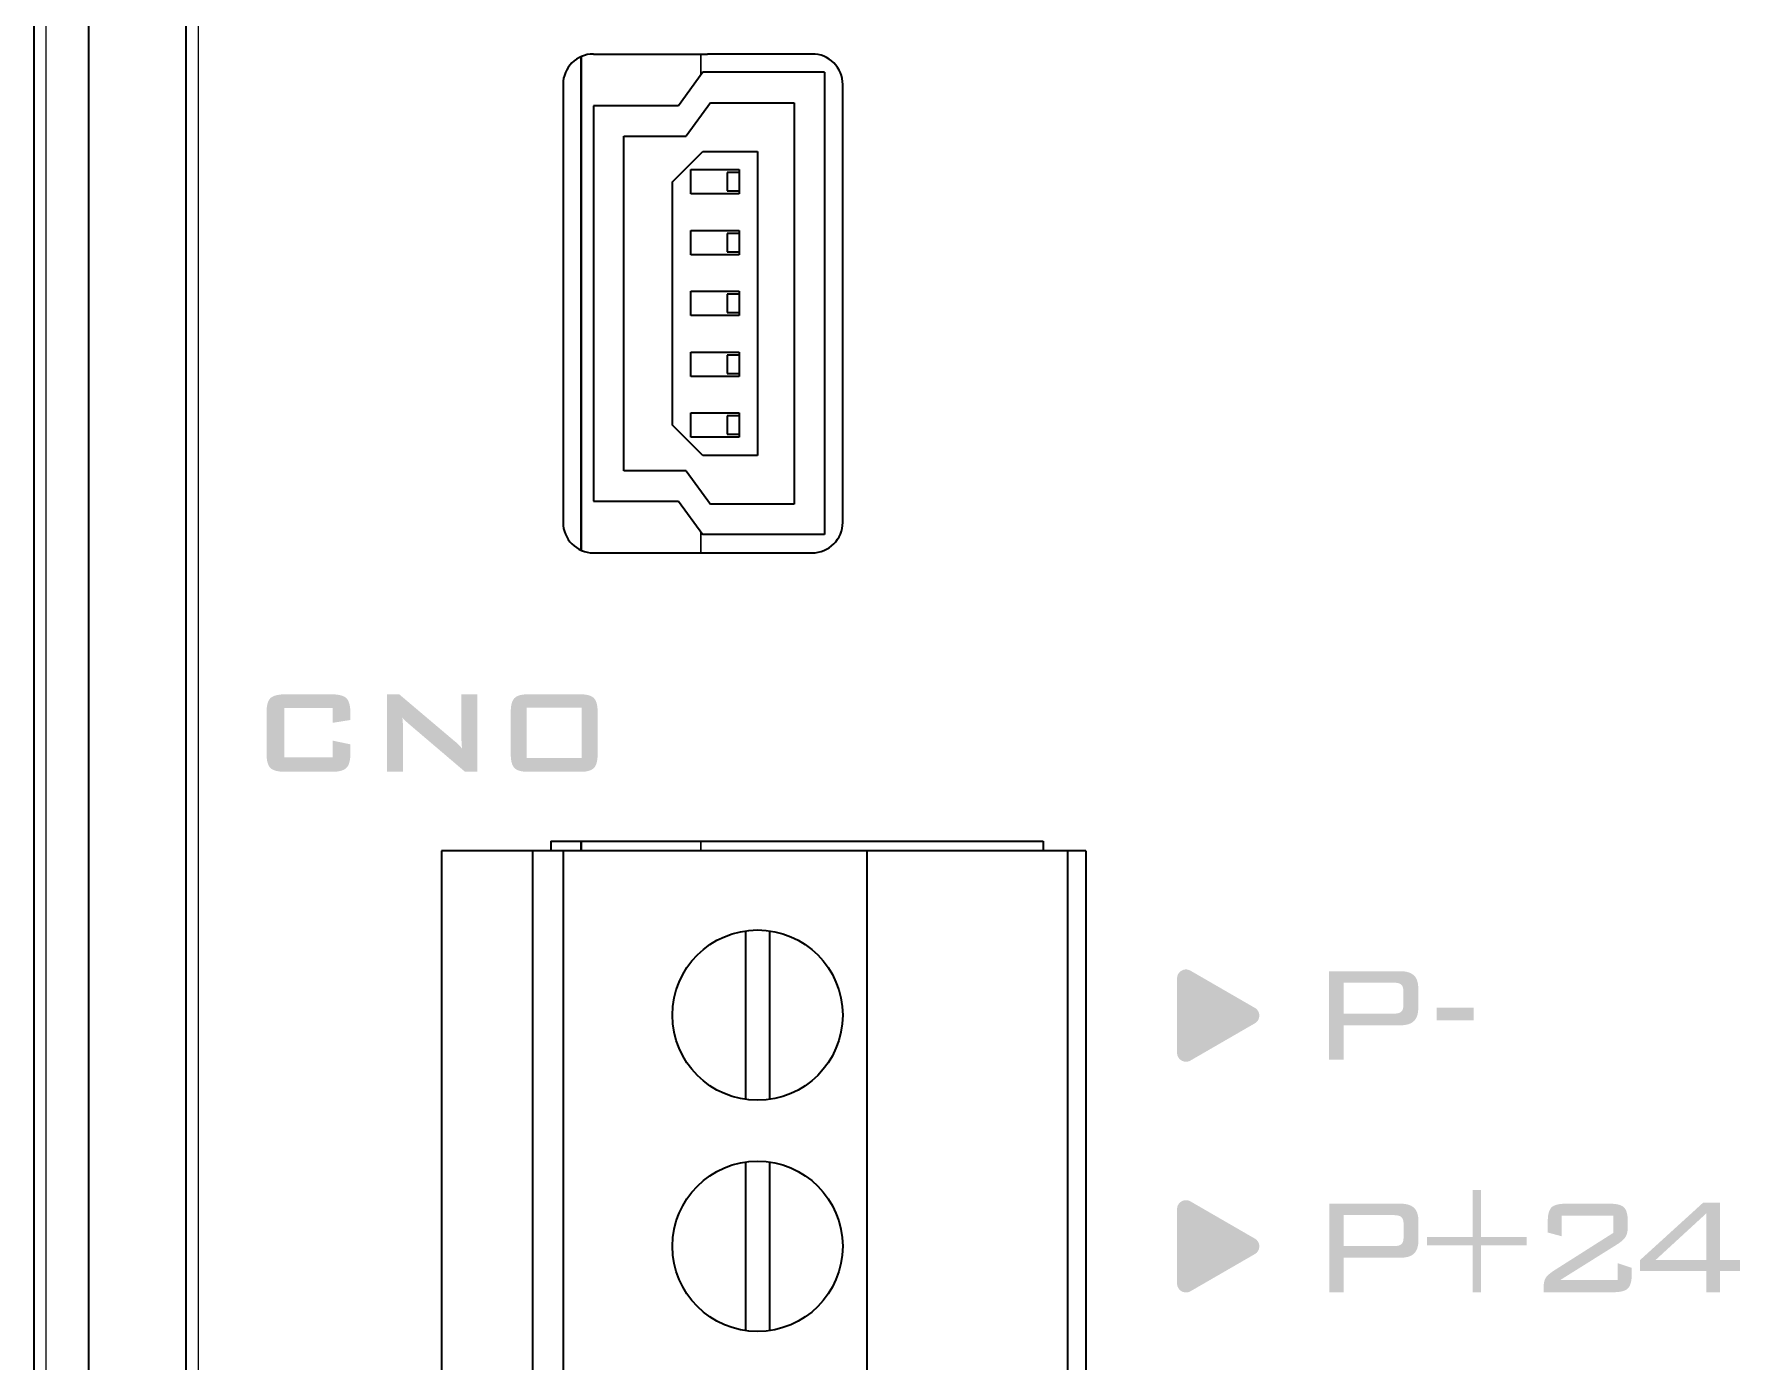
# Model space of a CAD drawing. Extents: x -45 to 645, y -160 to 467.
# Drawn here: x 187.26 to 215.32, y 180.66 to 202.49 of the extents above; entities that cross this region are included whole.
import ezdxf

# ---------------------------------------------------------------- set-up
doc = ezdxf.new("R2010")
doc.units = 0
doc.layers.add('预设值', color=7, linetype='Continuous', true_color=0x000000)

msp = doc.modelspace()

# ---------------------------------------------------------------- hatches: boundary and pattern name
at = {"layer": '预设值', "linetype": 'ByBlock'}
for points in [[(192.168, 191.167), (192.461, 191.214), (192.461, 191.214), (192.461, 191.335), (192.461, 191.356), (192.46, 191.377), (192.459, 191.396), (192.457, 191.415), (192.454, 191.433), (192.453, 191.441), (192.452, 191.45), (192.45, 191.458), (192.448, 191.466), (192.446, 191.474), (192.444, 191.481), (192.442, 191.488), (192.44, 191.495), (192.438, 191.502), (192.435, 191.509), (192.433, 191.515), (192.43, 191.522), (192.427, 191.528), (192.424, 191.533), (192.421, 191.539), (192.419, 191.542), (192.417, 191.544), (192.416, 191.547), (192.414, 191.549), (192.412, 191.552), (192.41, 191.554), (192.409, 191.557), (192.407, 191.559), (192.405, 191.561), (192.403, 191.564), (192.401, 191.566), (192.399, 191.568), (192.397, 191.57), (192.393, 191.574), (192.391, 191.576), (192.389, 191.578), (192.387, 191.579), (192.384, 191.581), (192.382, 191.583), (192.38, 191.585), (192.377, 191.587), (192.375, 191.588), (192.372, 191.59), (192.37, 191.592), (192.367, 191.593), (192.365, 191.595), (192.362, 191.597), (192.356, 191.6), (192.35, 191.603), (192.344, 191.605), (192.337, 191.608), (192.331, 191.611), (192.324, 191.613), (192.317, 191.615), (192.309, 191.618), (192.302, 191.62), (192.294, 191.622), (192.286, 191.623), (192.278, 191.625), (192.269, 191.627), (192.26, 191.628), (192.251, 191.63), (192.232, 191.632), (192.213, 191.634), (192.192, 191.635), (192.171, 191.636), (192.148, 191.636), (192.148, 191.636), (191.395, 191.636), (191.373, 191.636), (191.351, 191.635), (191.33, 191.634), (191.311, 191.632), (191.292, 191.63), (191.283, 191.628), (191.274, 191.627), (191.265, 191.625), (191.257, 191.623), (191.249, 191.622), (191.241, 191.62), (191.233, 191.618), (191.226, 191.615), (191.219, 191.613), (191.212, 191.611), (191.205, 191.608), (191.198, 191.605), (191.192, 191.602), (191.186, 191.6), (191.18, 191.596), (191.175, 191.593), (191.169, 191.59), (191.167, 191.588), (191.164, 191.587), (191.162, 191.585), (191.159, 191.583), (191.157, 191.581), (191.154, 191.579), (191.152, 191.578), (191.15, 191.576), (191.148, 191.574), (191.146, 191.572), (191.144, 191.57), (191.142, 191.568), (191.14, 191.566), (191.138, 191.564), (191.136, 191.561), (191.135, 191.559), (191.133, 191.557), (191.131, 191.554), (191.129, 191.552), (191.128, 191.549), (191.126, 191.547), (191.124, 191.544), (191.121, 191.539), (191.118, 191.533), (191.115, 191.528), (191.113, 191.522), (191.11, 191.515), (191.107, 191.509), (191.105, 191.502), (191.103, 191.495), (191.1, 191.488), (191.098, 191.481), (191.096, 191.474), (191.095, 191.466), (191.093, 191.458), (191.091, 191.45), (191.09, 191.441), (191.089, 191.433), (191.086, 191.415), (191.085, 191.396), (191.083, 191.377), (191.082, 191.356), (191.082, 191.335), (191.082, 191.335), (191.082, 190.663), (191.082, 190.642), (191.083, 190.621), (191.085, 190.602), (191.086, 190.583), (191.089, 190.565), (191.09, 190.557), (191.091, 190.548), (191.093, 190.54), (191.095, 190.532), (191.096, 190.524), (191.098, 190.517), (191.1, 190.509), (191.103, 190.502), (191.105, 190.495), (191.107, 190.489), (191.11, 190.482), (191.113, 190.476), (191.115, 190.47), (191.118, 190.464), (191.121, 190.459), (191.124, 190.453), (191.126, 190.451), (191.128, 190.448), (191.129, 190.446), (191.131, 190.443), (191.133, 190.441), (191.135, 190.439), (191.136, 190.436), (191.138, 190.434), (191.14, 190.432), (191.142, 190.43), (191.144, 190.428), (191.146, 190.426), (191.148, 190.424), (191.15, 190.422), (191.152, 190.42), (191.154, 190.418), (191.157, 190.416), (191.159, 190.415), (191.162, 190.413), (191.164, 190.411), (191.167, 190.409), (191.169, 190.408), (191.175, 190.404), (191.18, 190.401), (191.186, 190.398), (191.192, 190.395), (191.198, 190.392), (191.205, 190.39), (191.212, 190.387), (191.219, 190.385), (191.226, 190.382), (191.233, 190.38), (191.241, 190.378), (191.249, 190.376), (191.257, 190.374), (191.265, 190.373), (191.274, 190.371), (191.283, 190.37), (191.292, 190.368), (191.311, 190.366), (191.33, 190.364), (191.351, 190.363), (191.373, 190.362), (191.395, 190.362), (191.395, 190.362), (192.148, 190.362), (192.171, 190.362), (192.192, 190.363), (192.213, 190.364), (192.232, 190.366), (192.251, 190.368), (192.26, 190.37), (192.269, 190.371), (192.278, 190.373), (192.286, 190.374), (192.294, 190.376), (192.302, 190.378), (192.309, 190.38), (192.317, 190.382), (192.324, 190.385), (192.331, 190.387), (192.337, 190.39), (192.344, 190.392), (192.35, 190.395), (192.356, 190.398), (192.362, 190.401), (192.365, 190.403), (192.367, 190.404), (192.37, 190.406), (192.372, 190.408), (192.375, 190.409), (192.377, 190.411), (192.38, 190.413), (192.382, 190.415), (192.384, 190.416), (192.387, 190.418), (192.389, 190.42), (192.391, 190.422), (192.393, 190.424), (192.397, 190.428), (192.399, 190.43), (192.401, 190.432), (192.403, 190.434), (192.405, 190.436), (192.407, 190.439), (192.409, 190.441), (192.41, 190.443), (192.412, 190.446), (192.414, 190.448), (192.416, 190.451), (192.417, 190.454), (192.419, 190.456), (192.421, 190.459), (192.424, 190.464), (192.427, 190.47), (192.43, 190.476), (192.433, 190.482), (192.435, 190.489), (192.438, 190.495), (192.44, 190.502), (192.442, 190.509), (192.444, 190.517), (192.446, 190.524), (192.448, 190.532), (192.45, 190.54), (192.452, 190.548), (192.453, 190.556), (192.454, 190.565), (192.457, 190.583), (192.459, 190.602), (192.46, 190.621), (192.461, 190.642), (192.461, 190.663), (192.461, 190.663), (192.461, 190.814), (192.461, 190.814), (192.168, 190.875), (192.168, 190.875), (192.168, 190.601), (192.168, 190.601), (191.376, 190.601), (191.376, 190.601), (191.376, 191.409), (191.376, 191.409), (192.168, 191.409), (192.168, 191.409)], [(193.329, 190.362), (193.329, 191.051), (193.329, 191.092), (193.328, 191.116), (193.326, 191.142), (193.322, 191.196), (193.32, 191.224), (193.317, 191.253), (193.328, 191.24), (193.339, 191.228), (193.345, 191.221), (193.351, 191.215), (193.357, 191.21), (193.36, 191.207), (193.363, 191.204), (193.376, 191.191), (193.422, 191.15), (193.422, 191.15), (194.348, 190.362), (194.348, 190.362), (194.549, 190.362), (194.549, 190.362), (194.549, 191.636), (194.549, 191.636), (194.285, 191.636), (194.285, 191.636), (194.285, 190.967), (194.285, 190.938), (194.286, 190.919), (194.287, 190.898), (194.297, 190.747), (194.282, 190.764), (194.233, 190.814), (194.216, 190.831), (194.197, 190.849), (194.176, 190.867), (194.164, 190.876), (194.153, 190.885), (194.153, 190.885), (193.265, 191.636), (193.265, 191.636), (193.065, 191.636), (193.065, 191.636), (193.065, 190.362), (193.065, 190.362)], [(207.338, 186.482), (207.343, 186.48), (207.347, 186.477), (207.351, 186.474), (207.356, 186.471), (207.359, 186.468), (207.363, 186.464), (207.367, 186.461), (207.37, 186.457), (207.374, 186.454), (207.377, 186.45), (207.38, 186.446), (207.383, 186.443), (207.386, 186.439), (207.389, 186.435), (207.391, 186.431), (207.393, 186.427), (207.396, 186.422), (207.398, 186.418), (207.4, 186.414), (207.402, 186.41), (207.403, 186.405), (207.405, 186.401), (207.406, 186.396), (207.407, 186.392), (207.408, 186.387), (207.409, 186.383), (207.41, 186.378), (207.411, 186.373), (207.411, 186.369), (207.412, 186.364), (207.412, 186.36), (207.412, 186.355), (207.412, 186.35), (207.412, 186.346), (207.411, 186.341), (207.411, 186.336), (207.41, 186.332), (207.409, 186.327), (207.408, 186.323), (207.407, 186.318), (207.406, 186.314), (207.405, 186.309), (207.403, 186.305), (207.402, 186.3), (207.4, 186.296), (207.398, 186.292), (207.396, 186.287), (207.393, 186.283), (207.391, 186.279), (207.389, 186.275), (207.386, 186.271), (207.383, 186.267), (207.38, 186.263), (207.377, 186.26), (207.374, 186.256), (207.37, 186.252), (207.367, 186.249), (207.363, 186.245), (207.359, 186.242), (207.356, 186.239), (207.351, 186.236), (207.347, 186.233), (207.343, 186.23), (207.338, 186.227), (207.338, 186.227), (206.28, 185.616), (206.276, 185.614), (206.271, 185.611), (206.266, 185.609), (206.262, 185.607), (206.257, 185.605), (206.252, 185.604), (206.247, 185.602), (206.243, 185.601), (206.238, 185.6), (206.233, 185.599), (206.228, 185.598), (206.223, 185.597), (206.219, 185.597), (206.214, 185.597), (206.209, 185.596), (206.204, 185.596), (206.2, 185.597), (206.195, 185.597), (206.19, 185.597), (206.186, 185.598), (206.181, 185.599), (206.176, 185.6), (206.172, 185.601), (206.167, 185.602), (206.163, 185.603), (206.158, 185.605), (206.154, 185.606), (206.15, 185.608), (206.145, 185.61), (206.141, 185.612), (206.137, 185.614), (206.133, 185.616), (206.129, 185.619), (206.125, 185.621), (206.121, 185.624), (206.117, 185.627), (206.114, 185.63), (206.11, 185.633), (206.107, 185.636), (206.103, 185.639), (206.1, 185.642), (206.097, 185.646), (206.094, 185.649), (206.091, 185.653), (206.088, 185.657), (206.085, 185.66), (206.082, 185.664), (206.08, 185.668), (206.078, 185.672), (206.075, 185.677), (206.073, 185.681), (206.071, 185.685), (206.069, 185.69), (206.068, 185.694), (206.066, 185.699), (206.065, 185.704), (206.063, 185.709), (206.062, 185.713), (206.061, 185.718), (206.061, 185.723), (206.06, 185.728), (206.06, 185.734), (206.059, 185.739), (206.059, 185.744), (206.059, 185.744), (206.059, 186.966), (206.059, 186.971), (206.06, 186.976), (206.06, 186.981), (206.061, 186.986), (206.061, 186.991), (206.062, 186.996), (206.063, 187.001), (206.065, 187.006), (206.066, 187.011), (206.068, 187.015), (206.069, 187.02), (206.071, 187.024), (206.073, 187.029), (206.075, 187.033), (206.078, 187.037), (206.08, 187.041), (206.082, 187.045), (206.085, 187.049), (206.088, 187.053), (206.091, 187.057), (206.094, 187.06), (206.097, 187.064), (206.1, 187.067), (206.103, 187.071), (206.107, 187.074), (206.11, 187.077), (206.114, 187.08), (206.117, 187.083), (206.121, 187.086), (206.125, 187.088), (206.129, 187.091), (206.133, 187.093), (206.137, 187.095), (206.141, 187.098), (206.145, 187.1), (206.15, 187.101), (206.154, 187.103), (206.158, 187.105), (206.163, 187.106), (206.167, 187.108), (206.172, 187.109), (206.176, 187.11), (206.181, 187.111), (206.186, 187.112), (206.19, 187.112), (206.195, 187.113), (206.2, 187.113), (206.204, 187.113), (206.209, 187.113), (206.214, 187.113), (206.219, 187.113), (206.223, 187.112), (206.228, 187.112), (206.233, 187.111), (206.238, 187.11), (206.243, 187.109), (206.247, 187.107), (206.252, 187.106), (206.257, 187.104), (206.262, 187.102), (206.266, 187.1), (206.271, 187.098), (206.276, 187.096), (206.28, 187.093), (206.28, 187.093)], [(210.936, 186.277), (210.327, 186.277), (210.327, 186.277), (210.327, 186.483), (210.327, 186.483), (210.936, 186.483), (210.936, 186.483)], [(207.338, 182.689), (207.343, 182.687), (207.347, 182.684), (207.351, 182.681), (207.356, 182.678), (207.359, 182.675), (207.363, 182.671), (207.367, 182.668), (207.37, 182.665), (207.374, 182.661), (207.377, 182.657), (207.38, 182.654), (207.383, 182.65), (207.386, 182.646), (207.389, 182.642), (207.391, 182.638), (207.393, 182.634), (207.396, 182.629), (207.398, 182.625), (207.4, 182.621), (207.402, 182.617), (207.403, 182.612), (207.405, 182.608), (207.406, 182.603), (207.407, 182.599), (207.408, 182.594), (207.409, 182.59), (207.41, 182.585), (207.411, 182.58), (207.411, 182.576), (207.412, 182.571), (207.412, 182.567), (207.412, 182.562), (207.412, 182.557), (207.412, 182.553), (207.411, 182.548), (207.411, 182.543), (207.41, 182.539), (207.409, 182.534), (207.408, 182.53), (207.407, 182.525), (207.406, 182.521), (207.405, 182.516), (207.403, 182.512), (207.402, 182.507), (207.4, 182.503), (207.398, 182.499), (207.396, 182.494), (207.393, 182.49), (207.391, 182.486), (207.389, 182.482), (207.386, 182.478), (207.383, 182.474), (207.38, 182.47), (207.377, 182.467), (207.374, 182.463), (207.37, 182.459), (207.367, 182.456), (207.363, 182.452), (207.359, 182.449), (207.356, 182.446), (207.351, 182.443), (207.347, 182.44), (207.343, 182.437), (207.338, 182.434), (207.338, 182.434), (206.28, 181.823), (206.276, 181.821), (206.271, 181.818), (206.266, 181.816), (206.262, 181.814), (206.257, 181.812), (206.252, 181.811), (206.247, 181.809), (206.243, 181.808), (206.238, 181.807), (206.233, 181.806), (206.228, 181.805), (206.223, 181.804), (206.219, 181.804), (206.214, 181.804), (206.209, 181.803), (206.204, 181.803), (206.2, 181.804), (206.195, 181.804), (206.19, 181.804), (206.186, 181.805), (206.181, 181.806), (206.176, 181.807), (206.172, 181.808), (206.167, 181.809), (206.163, 181.81), (206.158, 181.812), (206.154, 181.813), (206.15, 181.815), (206.145, 181.817), (206.141, 181.819), (206.137, 181.821), (206.133, 181.823), (206.129, 181.826), (206.125, 181.828), (206.121, 181.831), (206.117, 181.834), (206.114, 181.837), (206.11, 181.84), (206.107, 181.843), (206.103, 181.846), (206.1, 181.849), (206.097, 181.853), (206.094, 181.856), (206.091, 181.86), (206.088, 181.864), (206.085, 181.867), (206.082, 181.871), (206.08, 181.875), (206.078, 181.88), (206.075, 181.884), (206.073, 181.888), (206.071, 181.892), (206.069, 181.897), (206.068, 181.901), (206.066, 181.906), (206.065, 181.911), (206.063, 181.916), (206.062, 181.92), (206.061, 181.925), (206.061, 181.93), (206.06, 181.935), (206.06, 181.941), (206.059, 181.946), (206.059, 181.951), (206.059, 181.951), (206.059, 183.173), (206.059, 183.178), (206.06, 183.183), (206.06, 183.188), (206.061, 183.193), (206.061, 183.198), (206.062, 183.203), (206.063, 183.208), (206.065, 183.213), (206.066, 183.218), (206.068, 183.222), (206.069, 183.227), (206.071, 183.231), (206.073, 183.236), (206.075, 183.24), (206.078, 183.244), (206.08, 183.248), (206.082, 183.252), (206.085, 183.256), (206.088, 183.26), (206.091, 183.264), (206.094, 183.267), (206.097, 183.271), (206.1, 183.274), (206.103, 183.278), (206.107, 183.281), (206.11, 183.284), (206.114, 183.287), (206.117, 183.29), (206.121, 183.293), (206.125, 183.295), (206.129, 183.298), (206.133, 183.3), (206.137, 183.302), (206.141, 183.305), (206.145, 183.307), (206.15, 183.308), (206.154, 183.31), (206.158, 183.312), (206.163, 183.313), (206.167, 183.315), (206.172, 183.316), (206.176, 183.317), (206.181, 183.318), (206.186, 183.319), (206.19, 183.319), (206.195, 183.32), (206.2, 183.32), (206.204, 183.32), (206.209, 183.32), (206.214, 183.32), (206.219, 183.32), (206.223, 183.319), (206.228, 183.319), (206.233, 183.318), (206.238, 183.317), (206.243, 183.316), (206.247, 183.314), (206.252, 183.313), (206.257, 183.311), (206.262, 183.309), (206.266, 183.307), (206.271, 183.305), (206.276, 183.303), (206.28, 183.3), (206.28, 183.3)], [(210.922, 183.489), (211.056, 183.489), (211.056, 183.489), (211.056, 182.716), (211.056, 182.716), (211.807, 182.716), (211.807, 182.716), (211.807, 182.58), (211.807, 182.58), (211.056, 182.58), (211.056, 182.58), (211.056, 181.807), (211.056, 181.807), (210.922, 181.807), (210.922, 181.807), (210.922, 182.58), (210.922, 182.58), (210.17, 182.58), (210.17, 182.58), (210.17, 182.716), (210.17, 182.716), (210.922, 182.716), (210.922, 182.716)], [(212.157, 182.789), (212.157, 182.978), (212.157, 182.998), (212.158, 183.017), (212.159, 183.036), (212.161, 183.054), (212.162, 183.062), (212.163, 183.071), (212.165, 183.079), (212.166, 183.087), (212.168, 183.094), (212.169, 183.102), (212.171, 183.109), (212.173, 183.116), (212.175, 183.123), (212.177, 183.13), (212.18, 183.136), (212.182, 183.143), (212.185, 183.149), (212.187, 183.155), (212.19, 183.16), (212.193, 183.166), (212.196, 183.171), (212.199, 183.177), (212.203, 183.182), (212.206, 183.186), (212.208, 183.189), (212.21, 183.191), (212.211, 183.193), (212.213, 183.195), (212.215, 183.198), (212.217, 183.2), (212.219, 183.202), (212.221, 183.204), (212.223, 183.205), (212.225, 183.207), (212.227, 183.209), (212.229, 183.211), (212.231, 183.213), (212.234, 183.214), (212.236, 183.216), (212.238, 183.218), (212.241, 183.219), (212.243, 183.221), (212.246, 183.222), (212.249, 183.224), (212.254, 183.227), (212.26, 183.23), (212.266, 183.232), (212.272, 183.235), (212.278, 183.237), (212.285, 183.24), (212.292, 183.242), (212.299, 183.244), (212.306, 183.246), (212.314, 183.248), (212.321, 183.25), (212.329, 183.252), (212.338, 183.253), (212.346, 183.255), (212.364, 183.257), (212.382, 183.259), (212.402, 183.261), (212.423, 183.262), (212.444, 183.263), (212.467, 183.263), (212.467, 183.263), (213.163, 183.263), (213.185, 183.263), (213.207, 183.262), (213.227, 183.261), (213.247, 183.259), (213.266, 183.257), (213.283, 183.255), (213.292, 183.253), (213.3, 183.252), (213.308, 183.25), (213.316, 183.248), (213.323, 183.246), (213.331, 183.244), (213.338, 183.242), (213.345, 183.24), (213.351, 183.237), (213.358, 183.235), (213.364, 183.232), (213.37, 183.23), (213.375, 183.227), (213.381, 183.224), (213.383, 183.222), (213.386, 183.221), (213.388, 183.219), (213.391, 183.218), (213.393, 183.216), (213.396, 183.214), (213.398, 183.213), (213.4, 183.211), (213.402, 183.209), (213.404, 183.207), (213.406, 183.205), (213.408, 183.204), (213.41, 183.202), (213.412, 183.2), (213.414, 183.197), (213.416, 183.195), (213.418, 183.193), (213.42, 183.191), (213.421, 183.189), (213.423, 183.186), (213.427, 183.182), (213.43, 183.177), (213.433, 183.171), (213.436, 183.166), (213.439, 183.16), (213.442, 183.155), (213.445, 183.149), (213.447, 183.143), (213.45, 183.136), (213.452, 183.13), (213.454, 183.123), (213.456, 183.116), (213.458, 183.109), (213.46, 183.102), (213.462, 183.094), (213.463, 183.087), (213.465, 183.079), (213.466, 183.071), (213.467, 183.062), (213.468, 183.054), (213.47, 183.036), (213.472, 183.017), (213.472, 182.998), (213.473, 182.978), (213.473, 182.978), (213.473, 182.888), (213.473, 182.874), (213.472, 182.861), (213.471, 182.848), (213.471, 182.836), (213.469, 182.824), (213.468, 182.813), (213.466, 182.802), (213.464, 182.792), (213.462, 182.782), (213.46, 182.772), (213.458, 182.767), (213.457, 182.762), (213.455, 182.758), (213.454, 182.753), (213.452, 182.749), (213.451, 182.745), (213.449, 182.741), (213.447, 182.737), (213.445, 182.733), (213.443, 182.729), (213.441, 182.725), (213.439, 182.721), (213.437, 182.717), (213.435, 182.714), (213.432, 182.71), (213.429, 182.706), (213.427, 182.702), (213.424, 182.698), (213.42, 182.694), (213.417, 182.69), (213.414, 182.687), (213.41, 182.683), (213.402, 182.675), (213.394, 182.666), (213.385, 182.658), (213.376, 182.65), (213.366, 182.642), (213.355, 182.633), (213.344, 182.625), (213.332, 182.617), (213.32, 182.608), (213.307, 182.6), (213.294, 182.591), (213.294, 182.591), (212.361, 182.007), (212.361, 182.007), (213.308, 182.007), (213.308, 182.007), (213.308, 182.284), (213.308, 182.284), (213.537, 182.208), (213.537, 182.208), (213.537, 182.092), (213.537, 182.072), (213.536, 182.052), (213.535, 182.034), (213.533, 182.016), (213.532, 182.007), (213.53, 181.999), (213.529, 181.991), (213.528, 181.983), (213.526, 181.976), (213.524, 181.968), (213.522, 181.961), (213.52, 181.954), (213.518, 181.947), (213.516, 181.94), (213.514, 181.934), (213.511, 181.928), (213.509, 181.922), (213.506, 181.916), (213.503, 181.91), (213.5, 181.905), (213.497, 181.9), (213.496, 181.897), (213.494, 181.895), (213.492, 181.892), (213.491, 181.89), (213.489, 181.887), (213.487, 181.885), (213.486, 181.883), (213.484, 181.881), (213.482, 181.879), (213.48, 181.877), (213.478, 181.875), (213.477, 181.873), (213.475, 181.871), (213.469, 181.865), (213.466, 181.863), (213.464, 181.861), (213.462, 181.859), (213.46, 181.857), (213.457, 181.856), (213.455, 181.854), (213.452, 181.852), (213.45, 181.851), (213.447, 181.849), (213.445, 181.847), (213.442, 181.846), (213.439, 181.844), (213.433, 181.841), (213.427, 181.838), (213.421, 181.836), (213.415, 181.833), (213.408, 181.831), (213.401, 181.828), (213.394, 181.826), (213.386, 181.824), (213.379, 181.822), (213.371, 181.82), (213.363, 181.818), (213.354, 181.817), (213.346, 181.815), (213.328, 181.813), (213.309, 181.81), (213.289, 181.809), (213.268, 181.808), (213.247, 181.807), (213.224, 181.807), (213.224, 181.807), (212.09, 181.807), (212.09, 181.807), (212.09, 181.897), (212.09, 181.91), (212.09, 181.922), (212.091, 181.933), (212.092, 181.945), (212.094, 181.956), (212.095, 181.966), (212.096, 181.971), (212.097, 181.976), (212.099, 181.981), (212.1, 181.986), (212.101, 181.991), (212.102, 181.996), (212.104, 182), (212.105, 182.005), (212.107, 182.009), (212.109, 182.014), (212.11, 182.018), (212.112, 182.022), (212.114, 182.026), (212.116, 182.03), (212.118, 182.034), (212.12, 182.038), (212.122, 182.042), (212.124, 182.045), (212.126, 182.049), (212.129, 182.052), (212.131, 182.055), (212.134, 182.059), (212.136, 182.062), (212.139, 182.065), (212.145, 182.072), (212.151, 182.078), (212.158, 182.085), (212.165, 182.091), (212.173, 182.098), (212.18, 182.105), (212.197, 182.119), (212.216, 182.133), (212.236, 182.148), (212.257, 182.162), (212.257, 182.162), (213.235, 182.783), (213.235, 182.783), (213.235, 183.068), (213.235, 183.068), (212.386, 183.068), (212.386, 183.068), (212.386, 182.727), (212.386, 182.727)]]:
    msp.add_hatch(color=0, dxfattribs=at).paths.add_polyline_path(points, flags=0)
h = msp.add_hatch(color=0, dxfattribs=at)
h.paths.add_polyline_path([(195.099, 190.663), (195.099, 190.642), (195.1, 190.621), (195.101, 190.602), (195.102, 190.583), (195.105, 190.565), (195.106, 190.557), (195.107, 190.548), (195.109, 190.54), (195.11, 190.532), (195.112, 190.524), (195.114, 190.517), (195.116, 190.509), (195.118, 190.502), (195.12, 190.495), (195.122, 190.489), (195.125, 190.482), (195.127, 190.476), (195.13, 190.47), (195.133, 190.464), (195.136, 190.459), (195.137, 190.456), (195.139, 190.453), (195.14, 190.451), (195.142, 190.448), (195.144, 190.446), (195.145, 190.443), (195.147, 190.441), (195.149, 190.439), (195.151, 190.436), (195.152, 190.434), (195.154, 190.432), (195.156, 190.43), (195.158, 190.428), (195.162, 190.424), (195.164, 190.422), (195.166, 190.42), (195.168, 190.418), (195.17, 190.416), (195.172, 190.415), (195.174, 190.413), (195.176, 190.411), (195.179, 190.409), (195.181, 190.408), (195.183, 190.406), (195.186, 190.404), (195.188, 190.403), (195.191, 190.401), (195.196, 190.398), (195.202, 190.395), (195.207, 190.392), (195.213, 190.39), (195.219, 190.387), (195.226, 190.385), (195.232, 190.382), (195.239, 190.38), (195.246, 190.378), (195.253, 190.376), (195.261, 190.374), (195.268, 190.373), (195.276, 190.371), (195.284, 190.37), (195.293, 190.368), (195.301, 190.367), (195.31, 190.366), (195.328, 190.364), (195.347, 190.363), (195.367, 190.362), (195.387, 190.362), (195.387, 190.362), (196.24, 190.362), (196.261, 190.362), (196.281, 190.363), (196.3, 190.364), (196.318, 190.366), (196.327, 190.367), (196.335, 190.368), (196.343, 190.37), (196.351, 190.371), (196.359, 190.373), (196.367, 190.374), (196.374, 190.376), (196.382, 190.378), (196.389, 190.38), (196.395, 190.382), (196.402, 190.385), (196.408, 190.387), (196.414, 190.39), (196.42, 190.392), (196.426, 190.395), (196.432, 190.398), (196.437, 190.401), (196.439, 190.403), (196.442, 190.404), (196.444, 190.406), (196.447, 190.408), (196.449, 190.409), (196.451, 190.411), (196.454, 190.413), (196.456, 190.415), (196.458, 190.416), (196.46, 190.418), (196.462, 190.42), (196.464, 190.422), (196.466, 190.424), (196.47, 190.428), (196.472, 190.43), (196.473, 190.432), (196.475, 190.434), (196.477, 190.436), (196.479, 190.439), (196.481, 190.441), (196.482, 190.443), (196.484, 190.446), (196.486, 190.448), (196.487, 190.451), (196.489, 190.454), (196.49, 190.456), (196.492, 190.459), (196.495, 190.464), (196.498, 190.47), (196.5, 190.476), (196.503, 190.482), (196.505, 190.489), (196.508, 190.495), (196.51, 190.502), (196.512, 190.509), (196.514, 190.517), (196.516, 190.524), (196.517, 190.532), (196.519, 190.54), (196.52, 190.548), (196.522, 190.556), (196.523, 190.565), (196.525, 190.583), (196.527, 190.602), (196.528, 190.621), (196.529, 190.642), (196.529, 190.663), (196.529, 190.663), (196.529, 191.335), (196.529, 191.356), (196.528, 191.377), (196.527, 191.396), (196.525, 191.415), (196.523, 191.433), (196.522, 191.441), (196.521, 191.45), (196.519, 191.458), (196.517, 191.466), (196.516, 191.474), (196.514, 191.481), (196.512, 191.488), (196.51, 191.495), (196.508, 191.502), (196.505, 191.509), (196.503, 191.515), (196.5, 191.522), (196.498, 191.528), (196.495, 191.533), (196.492, 191.539), (196.49, 191.542), (196.489, 191.544), (196.487, 191.547), (196.486, 191.549), (196.484, 191.552), (196.482, 191.554), (196.481, 191.557), (196.479, 191.559), (196.477, 191.561), (196.475, 191.564), (196.473, 191.566), (196.472, 191.568), (196.47, 191.57), (196.464, 191.576), (196.462, 191.578), (196.46, 191.579), (196.458, 191.581), (196.456, 191.583), (196.454, 191.585), (196.451, 191.587), (196.449, 191.588), (196.447, 191.59), (196.444, 191.592), (196.442, 191.593), (196.439, 191.595), (196.437, 191.597), (196.432, 191.6), (196.426, 191.603), (196.42, 191.605), (196.414, 191.608), (196.408, 191.611), (196.402, 191.613), (196.395, 191.615), (196.389, 191.618), (196.382, 191.62), (196.374, 191.622), (196.367, 191.623), (196.359, 191.625), (196.351, 191.627), (196.343, 191.628), (196.335, 191.63), (196.327, 191.631), (196.318, 191.632), (196.3, 191.634), (196.281, 191.635), (196.261, 191.636), (196.24, 191.636), (196.24, 191.636), (195.387, 191.636), (195.367, 191.636), (195.347, 191.635), (195.328, 191.634), (195.31, 191.632), (195.301, 191.631), (195.293, 191.63), (195.284, 191.628), (195.276, 191.627), (195.268, 191.625), (195.261, 191.623), (195.253, 191.622), (195.246, 191.62), (195.239, 191.618), (195.232, 191.615), (195.226, 191.613), (195.219, 191.611), (195.213, 191.608), (195.207, 191.605), (195.202, 191.602), (195.196, 191.6), (195.191, 191.596), (195.188, 191.595), (195.186, 191.593), (195.183, 191.592), (195.181, 191.59), (195.179, 191.588), (195.176, 191.587), (195.174, 191.585), (195.172, 191.583), (195.17, 191.581), (195.168, 191.579), (195.166, 191.578), (195.164, 191.576), (195.162, 191.574), (195.158, 191.57), (195.156, 191.568), (195.154, 191.566), (195.152, 191.564), (195.151, 191.561), (195.149, 191.559), (195.147, 191.557), (195.145, 191.554), (195.144, 191.552), (195.142, 191.549), (195.14, 191.547), (195.139, 191.544), (195.137, 191.542), (195.136, 191.539), (195.133, 191.533), (195.13, 191.528), (195.127, 191.522), (195.125, 191.515), (195.122, 191.509), (195.12, 191.502), (195.118, 191.495), (195.116, 191.488), (195.114, 191.481), (195.112, 191.474), (195.11, 191.466), (195.109, 191.458), (195.107, 191.45), (195.106, 191.441), (195.105, 191.433), (195.102, 191.415), (195.101, 191.396), (195.1, 191.377), (195.099, 191.356), (195.099, 191.335), (195.099, 191.335)], flags=0)
h.paths.add_polyline_path([(195.363, 191.419), (195.363, 190.591), (195.363, 190.591), (196.265, 190.591), (196.265, 190.591), (196.265, 191.419), (196.265, 191.419)], flags=0)
h = msp.add_hatch(color=0, dxfattribs=at)
h.paths.add_polyline_path([(208.8, 185.628), (208.559, 185.628), (208.559, 185.628), (208.559, 187.084), (208.559, 187.084), (209.721, 187.084), (209.741, 187.084), (209.761, 187.083), (209.779, 187.082), (209.797, 187.08), (209.806, 187.079), (209.814, 187.077), (209.822, 187.076), (209.83, 187.075), (209.838, 187.073), (209.846, 187.071), (209.853, 187.069), (209.86, 187.067), (209.868, 187.065), (209.874, 187.063), (209.881, 187.06), (209.888, 187.058), (209.894, 187.055), (209.9, 187.052), (209.906, 187.049), (209.912, 187.046), (209.918, 187.043), (209.924, 187.039), (209.929, 187.036), (209.934, 187.032), (209.939, 187.028), (209.944, 187.024), (209.949, 187.02), (209.955, 187.014), (209.958, 187.012), (209.96, 187.01), (209.962, 187.008), (209.964, 187.006), (209.966, 187.004), (209.968, 187.001), (209.97, 186.999), (209.972, 186.997), (209.974, 186.994), (209.978, 186.989), (209.981, 186.984), (209.985, 186.979), (209.988, 186.973), (209.991, 186.968), (209.994, 186.962), (209.997, 186.956), (210, 186.95), (210.003, 186.943), (210.005, 186.937), (210.007, 186.93), (210.01, 186.923), (210.012, 186.916), (210.014, 186.909), (210.015, 186.902), (210.017, 186.894), (210.019, 186.887), (210.02, 186.879), (210.021, 186.871), (210.022, 186.863), (210.023, 186.855), (210.024, 186.846), (210.025, 186.838), (210.026, 186.82), (210.026, 186.802), (210.026, 186.802), (210.026, 186.477), (210.026, 186.459), (210.025, 186.45), (210.025, 186.442), (210.024, 186.433), (210.023, 186.425), (210.022, 186.416), (210.021, 186.408), (210.02, 186.401), (210.019, 186.393), (210.017, 186.385), (210.015, 186.378), (210.014, 186.371), (210.012, 186.364), (210.01, 186.357), (210.007, 186.35), (210.005, 186.343), (210.003, 186.337), (210, 186.331), (209.997, 186.324), (209.994, 186.318), (209.991, 186.313), (209.988, 186.307), (209.985, 186.301), (209.981, 186.296), (209.978, 186.291), (209.974, 186.286), (209.97, 186.281), (209.966, 186.276), (209.962, 186.272), (209.958, 186.267), (209.953, 186.263), (209.949, 186.259), (209.944, 186.255), (209.939, 186.251), (209.934, 186.247), (209.929, 186.243), (209.924, 186.24), (209.918, 186.236), (209.912, 186.233), (209.906, 186.23), (209.9, 186.227), (209.894, 186.224), (209.888, 186.221), (209.881, 186.219), (209.874, 186.216), (209.868, 186.214), (209.86, 186.212), (209.853, 186.21), (209.846, 186.208), (209.838, 186.206), (209.83, 186.205), (209.822, 186.203), (209.814, 186.202), (209.806, 186.2), (209.797, 186.199), (209.779, 186.197), (209.761, 186.196), (209.741, 186.195), (209.721, 186.195), (209.721, 186.195), (208.8, 186.195), (208.8, 186.195)], flags=0)
h.paths.add_polyline_path([(209.749, 186.861), (209.75, 186.86), (209.751, 186.859), (209.752, 186.858), (209.753, 186.857), (209.754, 186.856), (209.755, 186.854), (209.756, 186.853), (209.757, 186.852), (209.758, 186.851), (209.759, 186.849), (209.761, 186.847), (209.762, 186.844), (209.764, 186.841), (209.766, 186.838), (209.767, 186.835), (209.768, 186.832), (209.77, 186.829), (209.771, 186.825), (209.772, 186.822), (209.773, 186.818), (209.774, 186.815), (209.775, 186.811), (209.776, 186.807), (209.777, 186.803), (209.778, 186.799), (209.779, 186.795), (209.78, 186.79), (209.78, 186.786), (209.781, 186.782), (209.782, 186.772), (209.782, 186.763), (209.783, 186.753), (209.783, 186.743), (209.783, 186.743), (209.783, 186.539), (209.783, 186.529), (209.782, 186.519), (209.782, 186.509), (209.781, 186.5), (209.78, 186.496), (209.78, 186.491), (209.779, 186.487), (209.778, 186.483), (209.777, 186.479), (209.776, 186.475), (209.775, 186.471), (209.774, 186.467), (209.773, 186.464), (209.772, 186.46), (209.771, 186.457), (209.77, 186.453), (209.768, 186.45), (209.767, 186.447), (209.766, 186.444), (209.764, 186.441), (209.762, 186.438), (209.761, 186.435), (209.759, 186.433), (209.758, 186.431), (209.757, 186.43), (209.756, 186.429), (209.755, 186.428), (209.754, 186.426), (209.753, 186.425), (209.752, 186.424), (209.751, 186.423), (209.75, 186.422), (209.749, 186.421), (209.748, 186.42), (209.747, 186.419), (209.746, 186.418), (209.745, 186.417), (209.744, 186.416), (209.743, 186.415), (209.741, 186.414), (209.74, 186.413), (209.739, 186.412), (209.737, 186.411), (209.736, 186.41), (209.735, 186.409), (209.732, 186.408), (209.729, 186.406), (209.726, 186.404), (209.723, 186.403), (209.719, 186.402), (209.716, 186.4), (209.713, 186.399), (209.709, 186.398), (209.705, 186.396), (209.701, 186.395), (209.698, 186.394), (209.694, 186.393), (209.689, 186.393), (209.685, 186.392), (209.681, 186.391), (209.676, 186.39), (209.667, 186.389), (209.658, 186.388), (209.648, 186.387), (209.637, 186.387), (209.626, 186.387), (209.626, 186.387), (208.8, 186.387), (208.8, 186.387), (208.8, 186.895), (208.8, 186.895), (209.626, 186.895), (209.637, 186.895), (209.648, 186.894), (209.658, 186.894), (209.667, 186.893), (209.676, 186.892), (209.681, 186.891), (209.685, 186.89), (209.689, 186.889), (209.694, 186.888), (209.698, 186.888), (209.701, 186.886), (209.705, 186.885), (209.709, 186.884), (209.713, 186.883), (209.716, 186.882), (209.719, 186.88), (209.723, 186.879), (209.726, 186.877), (209.729, 186.876), (209.732, 186.874), (209.735, 186.873), (209.736, 186.872), (209.737, 186.871), (209.739, 186.87), (209.74, 186.869), (209.741, 186.868), (209.743, 186.867), (209.744, 186.866), (209.745, 186.865), (209.746, 186.864), (209.747, 186.863), (209.748, 186.862)], flags=0)
h = msp.add_hatch(color=0, dxfattribs=at)
h.paths.add_polyline_path([(208.802, 181.807), (208.562, 181.807), (208.562, 181.807), (208.562, 183.263), (208.562, 183.263), (209.724, 183.263), (209.744, 183.263), (209.763, 183.262), (209.781, 183.261), (209.799, 183.259), (209.808, 183.258), (209.816, 183.256), (209.824, 183.255), (209.832, 183.253), (209.84, 183.252), (209.848, 183.25), (209.855, 183.248), (209.863, 183.246), (209.87, 183.244), (209.877, 183.242), (209.883, 183.239), (209.89, 183.236), (209.896, 183.234), (209.903, 183.231), (209.909, 183.228), (209.915, 183.225), (209.92, 183.222), (209.926, 183.218), (209.931, 183.215), (209.936, 183.211), (209.941, 183.207), (209.946, 183.203), (209.951, 183.199), (209.958, 183.193), (209.96, 183.191), (209.962, 183.189), (209.964, 183.187), (209.966, 183.185), (209.968, 183.183), (209.97, 183.18), (209.972, 183.178), (209.974, 183.176), (209.976, 183.173), (209.98, 183.168), (209.983, 183.163), (209.987, 183.158), (209.99, 183.152), (209.993, 183.147), (209.996, 183.141), (209.999, 183.135), (210.002, 183.129), (210.005, 183.122), (210.007, 183.116), (210.01, 183.109), (210.012, 183.102), (210.014, 183.095), (210.016, 183.088), (210.018, 183.081), (210.019, 183.073), (210.021, 183.066), (210.022, 183.058), (210.023, 183.05), (210.025, 183.042), (210.026, 183.034), (210.026, 183.025), (210.027, 183.017), (210.028, 182.999), (210.028, 182.981), (210.028, 182.981), (210.028, 182.656), (210.028, 182.638), (210.027, 182.629), (210.027, 182.62), (210.026, 182.612), (210.026, 182.604), (210.025, 182.595), (210.023, 182.587), (210.022, 182.579), (210.021, 182.572), (210.019, 182.564), (210.018, 182.557), (210.016, 182.55), (210.014, 182.543), (210.012, 182.536), (210.01, 182.529), (210.007, 182.522), (210.005, 182.516), (210.002, 182.51), (209.999, 182.503), (209.996, 182.497), (209.993, 182.492), (209.99, 182.486), (209.987, 182.48), (209.983, 182.475), (209.98, 182.47), (209.976, 182.465), (209.972, 182.46), (209.968, 182.455), (209.964, 182.45), (209.96, 182.446), (209.956, 182.442), (209.951, 182.437), (209.946, 182.433), (209.941, 182.43), (209.936, 182.426), (209.931, 182.422), (209.926, 182.419), (209.92, 182.415), (209.915, 182.412), (209.909, 182.409), (209.903, 182.406), (209.896, 182.403), (209.89, 182.4), (209.883, 182.398), (209.877, 182.395), (209.87, 182.393), (209.863, 182.391), (209.855, 182.389), (209.848, 182.387), (209.84, 182.385), (209.832, 182.384), (209.824, 182.382), (209.816, 182.381), (209.808, 182.379), (209.799, 182.378), (209.781, 182.376), (209.763, 182.375), (209.744, 182.374), (209.724, 182.374), (209.724, 182.374), (208.802, 182.374), (208.802, 182.374)], flags=0)
h.paths.add_polyline_path([(209.752, 183.04), (209.753, 183.039), (209.754, 183.038), (209.755, 183.037), (209.756, 183.036), (209.757, 183.034), (209.758, 183.033), (209.758, 183.032), (209.759, 183.031), (209.76, 183.03), (209.761, 183.028), (209.763, 183.026), (209.765, 183.023), (209.766, 183.02), (209.768, 183.017), (209.769, 183.014), (209.771, 183.011), (209.772, 183.007), (209.773, 183.004), (209.775, 183.001), (209.776, 182.997), (209.777, 182.993), (209.778, 182.99), (209.779, 182.986), (209.78, 182.982), (209.78, 182.978), (209.781, 182.974), (209.782, 182.969), (209.782, 182.965), (209.783, 182.961), (209.784, 182.951), (209.785, 182.942), (209.785, 182.932), (209.785, 182.921), (209.785, 182.921), (209.785, 182.718), (209.785, 182.708), (209.785, 182.698), (209.784, 182.688), (209.783, 182.679), (209.782, 182.675), (209.782, 182.67), (209.781, 182.666), (209.78, 182.662), (209.78, 182.658), (209.779, 182.654), (209.778, 182.65), (209.777, 182.646), (209.776, 182.643), (209.775, 182.639), (209.773, 182.636), (209.772, 182.632), (209.771, 182.629), (209.769, 182.626), (209.768, 182.623), (209.766, 182.62), (209.765, 182.617), (209.763, 182.614), (209.761, 182.612), (209.76, 182.61), (209.759, 182.609), (209.758, 182.608), (209.758, 182.607), (209.757, 182.605), (209.756, 182.604), (209.755, 182.603), (209.754, 182.602), (209.753, 182.601), (209.752, 182.6), (209.75, 182.599), (209.749, 182.598), (209.748, 182.597), (209.747, 182.596), (209.746, 182.595), (209.745, 182.594), (209.744, 182.593), (209.742, 182.592), (209.741, 182.591), (209.74, 182.59), (209.738, 182.589), (209.737, 182.588), (209.734, 182.587), (209.731, 182.585), (209.728, 182.583), (209.725, 182.582), (209.722, 182.58), (209.718, 182.579), (209.715, 182.578), (209.711, 182.577), (209.708, 182.575), (209.704, 182.574), (209.7, 182.573), (209.696, 182.572), (209.692, 182.571), (209.687, 182.571), (209.683, 182.57), (209.679, 182.569), (209.669, 182.568), (209.66, 182.567), (209.65, 182.566), (209.639, 182.566), (209.629, 182.566), (209.629, 182.566), (208.802, 182.566), (208.802, 182.566), (208.802, 183.074), (208.802, 183.074), (209.629, 183.074), (209.639, 183.074), (209.65, 183.073), (209.66, 183.073), (209.669, 183.072), (209.679, 183.071), (209.683, 183.07), (209.687, 183.069), (209.692, 183.068), (209.696, 183.067), (209.7, 183.066), (209.704, 183.065), (209.708, 183.064), (209.711, 183.063), (209.715, 183.062), (209.718, 183.061), (209.722, 183.059), (209.725, 183.058), (209.728, 183.056), (209.731, 183.055), (209.734, 183.053), (209.737, 183.052), (209.738, 183.051), (209.74, 183.05), (209.741, 183.049), (209.742, 183.048), (209.744, 183.047), (209.745, 183.046), (209.746, 183.045), (209.747, 183.044), (209.748, 183.043), (209.749, 183.042), (209.75, 183.041)], flags=0)
h = msp.add_hatch(color=0, dxfattribs=at)
h.paths.add_polyline_path([(214.987, 181.807), (214.766, 181.807), (214.766, 181.807), (214.766, 182.154), (214.766, 182.154), (213.674, 182.154), (213.674, 182.154), (213.674, 182.335), (213.674, 182.335), (214.713, 183.28), (214.713, 183.28), (214.987, 183.28), (214.987, 183.28), (214.987, 182.335), (214.987, 182.335), (215.317, 182.335), (215.317, 182.335), (215.317, 182.154), (215.317, 182.154), (214.987, 182.154), (214.987, 182.154)], flags=0)
h.paths.add_polyline_path([(213.928, 182.335), (214.766, 183.105), (214.766, 183.105), (214.766, 182.335), (214.766, 182.335)], flags=0)

# ---------------------------------------------------------------- linework, layer by layer
at = {"color": 7, "lineweight": 35}
for p, q in [((187.259, 69.462), (187.259, 237.062)), ((187.259, 69.462), (187.259, 237.062)), ((188.159, 69.462), (188.159, 237.062)), ((188.159, 69.462), (188.159, 237.062)), ((189.759, 69.462), (189.759, 206.076)), ((189.759, 69.462), (189.759, 206.076)), ((193.959, 189.062), (193.959, 141.862)), ((193.959, 189.062), (193.959, 141.862)), ((195.459, 189.062), (195.459, 141.862)), ((195.459, 189.062), (195.459, 141.862)), ((195.959, 189.062), (195.959, 141.862)), ((195.959, 189.062), (195.959, 141.862)), ((200.959, 189.062), (200.959, 141.862)), ((200.959, 189.062), (200.959, 141.862)), ((204.259, 189.062), (204.259, 141.862)), ((204.259, 189.062), (204.259, 141.862)), ((204.559, 189.062), (204.559, 141.862)), ((204.559, 189.062), (204.559, 141.862))]:
    msp.add_line(p, q, dxfattribs=at)
at = {"color": 7, "lineweight": 13}
for p, q in [((187.459, 69.462), (187.459, 237.062)), ((187.459, 69.462), (187.459, 237.062)), ((189.959, 206.076), (189.959, 69.462)), ((189.959, 206.076), (189.959, 69.462))]:
    msp.add_line(p, q, dxfattribs=at)
at = {"color": 7, "lineweight": 35, "ltscale": 0.202913}
msp.add_line((196.259, 202.121), (196.259, 194.004), dxfattribs=at)
msp.add_line((196.259, 202.121), (196.259, 194.004), dxfattribs=at)
at = {"color": 7, "lineweight": 35, "ltscale": 0.202914}
for p, q in [((196.259, 202.121), (196.259, 194.004)), ((196.259, 194.004), (196.259, 202.121))]:
    msp.add_line(p, q, dxfattribs=at)
at = {"color": 7, "lineweight": 35, "ltscale": 0.046968}
for p, q in [((196.459, 202.162), (198.338, 202.162)), ((196.459, 193.962), (198.338, 193.962))]:
    msp.add_line(p, q, dxfattribs=at)
at = {"color": 7, "lineweight": 35, "ltscale": 0.046969}
for p, q in [((196.459, 202.162), (198.338, 202.162)), ((196.459, 193.962), (198.338, 193.962))]:
    msp.add_line(p, q, dxfattribs=at)
at = {"color": 7, "lineweight": 13, "ltscale": 0.008697}
for p, q in [((198.224, 201.815), (198.224, 202.163)), ((198.224, 202.163), (198.224, 201.815)), ((198.224, 193.963), (198.224, 194.31)), ((198.224, 194.31), (198.224, 193.963))]:
    msp.add_line(p, q, dxfattribs=at)
at = {"color": 7, "lineweight": 35, "ltscale": 0.029216}
for p, q in [((199.507, 202.162), (198.338, 202.162)), ((199.507, 202.162), (198.338, 202.162)), ((198.338, 193.962), (199.507, 193.962)), ((198.338, 193.962), (199.507, 193.962))]:
    msp.add_line(p, q, dxfattribs=at)
at = {"color": 7, "lineweight": 35, "ltscale": 0.013815}
for p, q in [((200.059, 202.162), (199.507, 202.162)), ((200.059, 202.162), (199.507, 202.162)), ((199.507, 193.962), (200.059, 193.962)), ((199.507, 193.962), (200.059, 193.962))]:
    msp.add_line(p, q, dxfattribs=at)
at = {"color": 7, "lineweight": 35, "ltscale": 0.017002}
for p, q in [((198.259, 201.862), (197.859, 201.312)), ((198.259, 201.862), (197.859, 201.312)), ((198.383, 201.362), (197.983, 200.812)), ((198.383, 201.362), (197.983, 200.812)), ((197.983, 195.312), (198.383, 194.762)), ((197.983, 195.312), (198.383, 194.762)), ((197.859, 194.812), (198.259, 194.262)), ((197.859, 194.812), (198.259, 194.262))]:
    msp.add_line(p, q, dxfattribs=at)
at = {"color": 7, "lineweight": 35, "ltscale": 0.05}
for p, q in [((200.259, 201.862), (198.259, 201.862)), ((200.259, 201.862), (198.259, 201.862)), ((200.259, 194.262), (198.259, 194.262)), ((200.259, 194.262), (198.259, 194.262))]:
    msp.add_line(p, q, dxfattribs=at)
at = {"color": 7, "lineweight": 35, "ltscale": 0.19}
msp.add_line((200.259, 201.862), (200.259, 194.262), dxfattribs=at)
msp.add_line((200.259, 201.862), (200.259, 194.262), dxfattribs=at)
at = {"color": 7, "lineweight": 35, "ltscale": 0.18}
for p, q in [((195.959, 201.662), (195.959, 194.462)), ((195.959, 201.662), (195.959, 194.462)), ((200.559, 194.462), (200.559, 201.662)), ((200.559, 194.462), (200.559, 201.662))]:
    msp.add_line(p, q, dxfattribs=at)
at = {"color": 7, "lineweight": 35, "ltscale": 0.035}
for p, q in [((197.859, 201.312), (196.459, 201.312)), ((197.859, 201.312), (196.459, 201.312)), ((196.459, 194.812), (197.859, 194.812)), ((196.459, 194.812), (197.859, 194.812))]:
    msp.add_line(p, q, dxfattribs=at)
at = {"color": 7, "lineweight": 35, "ltscale": 0.1625}
msp.add_line((196.459, 201.312), (196.459, 194.812), dxfattribs=at)
msp.add_line((196.459, 201.312), (196.459, 194.812), dxfattribs=at)
at = {"color": 7, "lineweight": 35, "ltscale": 0.034409}
for p, q in [((198.383, 201.362), (199.759, 201.362)), ((198.383, 201.362), (199.759, 201.362)), ((199.759, 194.762), (198.383, 194.762)), ((199.759, 194.762), (198.383, 194.762))]:
    msp.add_line(p, q, dxfattribs=at)
at = {"color": 7, "lineweight": 35, "ltscale": 0.165}
msp.add_line((199.759, 201.362), (199.759, 194.762), dxfattribs=at)
msp.add_line((199.759, 201.362), (199.759, 194.762), dxfattribs=at)
at = {"color": 7, "lineweight": 35, "ltscale": 0.1375}
msp.add_line((196.959, 195.312), (196.959, 200.812), dxfattribs=at)
msp.add_line((196.959, 195.312), (196.959, 200.812), dxfattribs=at)
at = {"color": 7, "lineweight": 35, "ltscale": 0.025591}
for p, q in [((196.959, 200.812), (197.983, 200.812)), ((196.959, 200.812), (197.983, 200.812)), ((197.983, 195.312), (196.959, 195.312)), ((197.983, 195.312), (196.959, 195.312))]:
    msp.add_line(p, q, dxfattribs=at)
at = {"color": 7, "lineweight": 35, "ltscale": 0.017678}
for p, q in [((197.759, 200.062), (198.259, 200.562)), ((197.759, 200.062), (198.259, 200.562)), ((198.259, 195.562), (197.759, 196.062)), ((198.259, 195.562), (197.759, 196.062))]:
    msp.add_line(p, q, dxfattribs=at)
at = {"color": 7, "lineweight": 35, "ltscale": 0.0225}
for p, q in [((198.259, 200.562), (199.159, 200.562)), ((198.259, 200.562), (199.159, 200.562)), ((199.159, 195.562), (198.259, 195.562)), ((199.159, 195.562), (198.259, 195.562))]:
    msp.add_line(p, q, dxfattribs=at)
at = {"color": 7, "lineweight": 35, "ltscale": 0.125}
for p, q in [((199.159, 200.562), (199.159, 195.562)), ((199.159, 200.562), (199.159, 195.562)), ((200.959, 189.062), (195.959, 189.062)), ((200.959, 189.062), (195.959, 189.062))]:
    msp.add_line(p, q, dxfattribs=at)
at = {"color": 7, "lineweight": 35, "ltscale": 0.1}
msp.add_line((197.759, 196.062), (197.759, 200.062), dxfattribs=at)
msp.add_line((197.759, 196.062), (197.759, 200.062), dxfattribs=at)
at = {"color": 7, "lineweight": 35, "ltscale": 0.01}
for p, q in [((198.059, 199.862), (198.059, 200.262)), ((198.059, 199.862), (198.059, 200.262)), ((198.859, 200.262), (198.859, 199.862)), ((198.859, 200.262), (198.859, 199.862)), ((198.059, 198.862), (198.059, 199.262)), ((198.059, 198.862), (198.059, 199.262)), ((198.859, 199.262), (198.859, 198.862)), ((198.859, 199.262), (198.859, 198.862)), ((198.059, 197.862), (198.059, 198.262)), ((198.059, 197.862), (198.059, 198.262)), ((198.859, 198.262), (198.859, 197.862)), ((198.859, 198.262), (198.859, 197.862)), ((198.059, 196.862), (198.059, 197.262)), ((198.059, 196.862), (198.059, 197.262)), ((198.859, 197.262), (198.859, 196.862)), ((198.859, 197.262), (198.859, 196.862)), ((198.059, 195.862), (198.059, 196.262)), ((198.059, 195.862), (198.059, 196.262)), ((198.859, 196.262), (198.859, 195.862)), ((198.859, 196.262), (198.859, 195.862))]:
    msp.add_line(p, q, dxfattribs=at)
at = {"color": 7, "lineweight": 35, "ltscale": 0.02}
for p, q in [((198.059, 200.262), (198.859, 200.262)), ((198.059, 200.262), (198.859, 200.262)), ((198.859, 199.862), (198.059, 199.862)), ((198.859, 199.862), (198.059, 199.862)), ((198.059, 199.262), (198.859, 199.262)), ((198.059, 199.262), (198.859, 199.262)), ((198.859, 198.862), (198.059, 198.862)), ((198.859, 198.862), (198.059, 198.862)), ((198.059, 198.262), (198.859, 198.262)), ((198.059, 198.262), (198.859, 198.262)), ((198.859, 197.862), (198.059, 197.862)), ((198.859, 197.862), (198.059, 197.862)), ((198.059, 197.262), (198.859, 197.262)), ((198.059, 197.262), (198.859, 197.262)), ((198.859, 196.862), (198.059, 196.862)), ((198.859, 196.862), (198.059, 196.862)), ((198.059, 196.262), (198.859, 196.262)), ((198.059, 196.262), (198.859, 196.262)), ((198.859, 195.862), (198.059, 195.862)), ((198.859, 195.862), (198.059, 195.862))]:
    msp.add_line(p, q, dxfattribs=at)
at = {"color": 7, "lineweight": 35, "ltscale": 0.005}
for p, q in [((198.859, 200.212), (198.659, 200.212)), ((198.859, 200.212), (198.659, 200.212)), ((198.659, 199.912), (198.859, 199.912)), ((198.659, 199.912), (198.859, 199.912)), ((198.859, 199.212), (198.659, 199.212)), ((198.859, 199.212), (198.659, 199.212)), ((198.659, 198.912), (198.859, 198.912)), ((198.659, 198.912), (198.859, 198.912)), ((198.859, 198.212), (198.659, 198.212)), ((198.859, 198.212), (198.659, 198.212)), ((198.659, 197.912), (198.859, 197.912)), ((198.659, 197.912), (198.859, 197.912)), ((198.859, 197.212), (198.659, 197.212)), ((198.859, 197.212), (198.659, 197.212)), ((198.659, 196.912), (198.859, 196.912)), ((198.659, 196.912), (198.859, 196.912)), ((198.859, 196.212), (198.659, 196.212)), ((198.859, 196.212), (198.659, 196.212)), ((198.659, 195.912), (198.859, 195.912)), ((198.659, 195.912), (198.859, 195.912))]:
    msp.add_line(p, q, dxfattribs=at)
at = {"color": 7, "lineweight": 35, "ltscale": 0.0075}
for p, q in [((198.659, 200.212), (198.659, 199.912)), ((198.659, 200.212), (198.659, 199.912)), ((198.659, 199.212), (198.659, 198.912)), ((198.659, 199.212), (198.659, 198.912)), ((198.659, 198.212), (198.659, 197.912)), ((198.659, 198.212), (198.659, 197.912)), ((198.659, 197.212), (198.659, 196.912)), ((198.659, 197.212), (198.659, 196.912)), ((198.659, 196.212), (198.659, 195.912)), ((198.659, 196.212), (198.659, 195.912)), ((204.559, 189.062), (204.259, 189.062)), ((204.559, 189.062), (204.259, 189.062))]:
    msp.add_line(p, q, dxfattribs=at)
at = {"color": 7, "lineweight": 35, "ltscale": 0.004}
for p, q in [((195.759, 189.222), (195.759, 189.062)), ((195.759, 189.222), (195.759, 189.062)), ((196.259, 189.223), (196.259, 189.063)), ((196.259, 189.063), (196.259, 189.223)), ((196.259, 189.222), (196.259, 189.062)), ((196.259, 189.222), (196.259, 189.062)), ((203.859, 189.222), (203.859, 189.062)), ((203.859, 189.222), (203.859, 189.062))]:
    msp.add_line(p, q, dxfattribs=at)
at = {"color": 7, "lineweight": 35, "ltscale": 0.2025}
msp.add_line((195.759, 189.222), (203.859, 189.222), dxfattribs=at)
msp.add_line((195.759, 189.222), (203.859, 189.222), dxfattribs=at)
at = {"color": 7, "lineweight": 13, "ltscale": 0.004}
for p, q in [((198.224, 189.063), (198.224, 189.223)), ((198.224, 189.223), (198.224, 189.063))]:
    msp.add_line(p, q, dxfattribs=at)
at = {"color": 7, "lineweight": 35, "ltscale": 0.0375}
msp.add_line((195.459, 189.062), (193.959, 189.062), dxfattribs=at)
msp.add_line((195.459, 189.062), (193.959, 189.062), dxfattribs=at)
at = {"color": 7, "lineweight": 35, "ltscale": 0.0125}
msp.add_line((195.959, 189.062), (195.459, 189.062), dxfattribs=at)
msp.add_line((195.959, 189.062), (195.459, 189.062), dxfattribs=at)
at = {"color": 7, "lineweight": 35, "ltscale": 0.0825}
msp.add_line((204.259, 189.062), (200.959, 189.062), dxfattribs=at)
msp.add_line((204.259, 189.062), (200.959, 189.062), dxfattribs=at)
at = {"color": 7, "lineweight": 35, "ltscale": 0.069282}
for p, q in [((198.959, 187.748), (198.959, 184.977)), ((198.959, 187.748), (198.959, 184.977)), ((199.359, 184.977), (199.359, 187.748)), ((199.359, 184.977), (199.359, 187.748)), ((198.959, 183.948), (198.959, 181.177)), ((198.959, 183.948), (198.959, 181.177)), ((199.359, 181.177), (199.359, 183.948)), ((199.359, 181.177), (199.359, 183.948))]:
    msp.add_line(p, q, dxfattribs=at)
at = {"color": 7, "lineweight": 35}
for centre in [(199.159, 186.362), (199.159, 186.362), (199.159, 182.562), (199.159, 182.562)]:
    msp.add_circle(centre, 1.4, dxfattribs=at)
for centre, start, end in [((196.459, 201.662), 90, 180), ((196.459, 201.662), 90, 180), ((200.059, 201.662), 359.9998, 90.0005), ((200.059, 201.662), 359.9998, 90.0005), ((196.459, 194.462), 180, 270), ((196.459, 194.462), 180, 270), ((200.059, 194.462), 269.9998, 0.0005), ((200.059, 194.462), 269.9998, 0.0005)]:
    msp.add_arc(centre, 0.5, start, end, dxfattribs=at)

doc.saveas('drawing.dxf')
